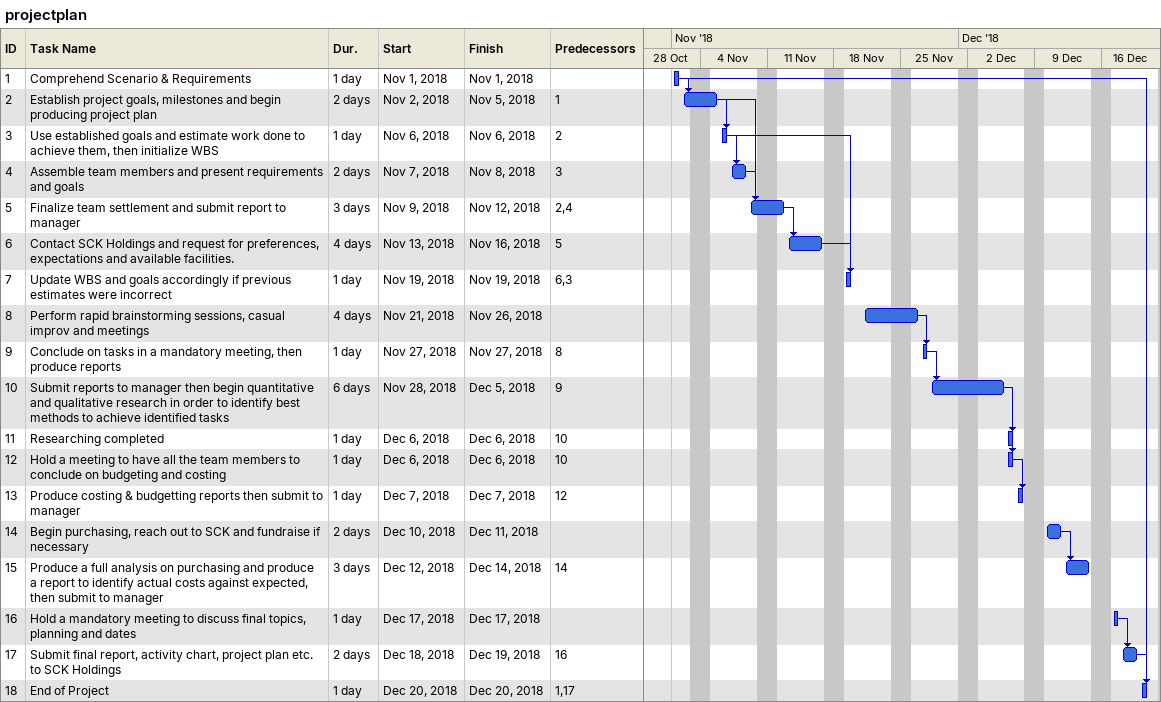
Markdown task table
projectplan

| ID | Task | Duration | Start | Finish | Predecessors |
|---|---|---|---|---|---|
| 1 | Comprehend Scenario & Requirements | 1d | 2018-11-01 | 2018-11-01 |  |
| 2 | Establish project goals, milestones and begin producing project plan | 2d | 2018-11-02 | 2018-11-05 | 1 |
| 3 | Use established goals and estimate work done to achieve them, then initialize WBS | 1d | 2018-11-06 | 2018-11-06 | 2 |
| 4 | Assemble team members and present requirements and goals | 2d | 2018-11-07 | 2018-11-08 | 3 |
| 5 | Finalize team settlement and submit report to manager | 3d | 2018-11-09 | 2018-11-12 | 2, 4 |
| 6 | Contact SCK Holdings and request for preferences, expectations and available facilities. | 4d | 2018-11-13 | 2018-11-16 | 5 |
| 7 | Update WBS and goals accordingly if previous estimates were incorrect | 1d | 2018-11-19 | 2018-11-19 | 6, 3 |
| 8 | Perform rapid brainstorming sessions, casual improv and meetings | 4d | 2018-11-21 | 2018-11-26 |  |
| 9 | Conclude on tasks in a mandatory meeting, then produce reports | 1d | 2018-11-27 | 2018-11-27 | 8 |
| 10 | Submit reports to manager then begin quantitative and qualitative research in order to identify best methods to achieve identified tasks | 6d | 2018-11-28 | 2018-12-05 | 9 |
| 11 | Researching completed | 1d | 2018-12-06 | 2018-12-06 | 10 |
| 12 | Hold a meeting to have all the team members to conclude on budgeting and costing | 1d | 2018-12-06 | 2018-12-06 | 10 |
| 13 | Produce costing & budgetting reports then submit to manager | 1d | 2018-12-07 | 2018-12-07 | 12 |
| 14 | Begin purchasing, reach out to SCK and fundraise if necessary | 2d | 2018-12-10 | 2018-12-11 |  |
| 15 | Produce a full analysis on purchasing and produce a report to identify actual costs against expected, then submit to manager | 3d | 2018-12-12 | 2018-12-14 | 14 |
| 16 | Hold a mandatory meeting to discuss final topics, planning and dates | 1d | 2018-12-17 | 2018-12-17 |  |
| 17 | Submit final report, activity chart, project plan etc. to SCK Holdings | 2d | 2018-12-18 | 2018-12-19 | 16 |
| 18 | End of Project | 1d | 2018-12-20 | 2018-12-20 | 1, 17 |
